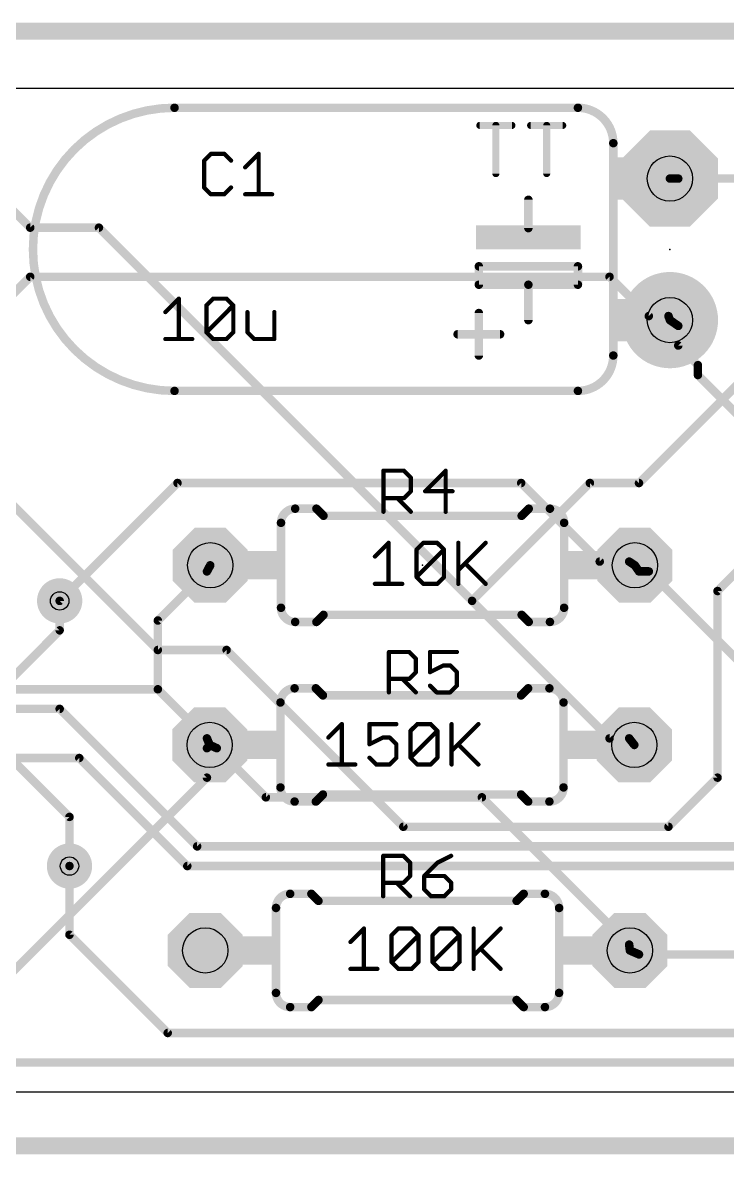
# Model space of a CAD drawing. Extents: x -2 to 96.5, y -1.1 to 19.2.
# Drawn here: x 32.81 to 45.46, y -1.12 to 19.18 of the extents above; entities that cross this region are included whole.
import ezdxf

# ---------------------------------------------------------------- set-up
doc = ezdxf.new("R2010")
doc.units = 0
for name, color, linetype in [('1', 14, 'CONTINUOUS'), ('16', 174, 'CONTINUOUS'), ('17', 94, 'CONTINUOUS'), ('18', 94, 'CONTINUOUS'), ('20', 178, 'CONTINUOUS'), ('21', 251, 'CONTINUOUS'), ('23', 178, 'CONTINUOUS'), ('25', 251, 'CONTINUOUS'), ('29', 251, 'CONTINUOUS'), ('30', 251, 'CONTINUOUS'), ('44', 251, 'CONTINUOUS'), ('51', 251, 'CONTINUOUS')]:
    doc.layers.add(name, color=color, linetype=linetype)

# ---------------------------------------------------------------- blocks, each defined once
blk = doc.blocks.new('RECT')
blk.add_solid([(-0.5, -0.5), (0.5, -0.5), (-0.5, 0.5), (0.5, 0.5)])
blk = doc.blocks.new('ROUNDP')
at = {"const_width": 0.5}
blk.add_lwpolyline([(0, -0.25, 1), (0, 0.25, 1), (0, -0.25)], format="xyb", dxfattribs=at)
blk = doc.blocks.new('OCTAGONP')
at = {"const_width": 0.5}
blk.add_lwpolyline([(-0.25, -0.1036), (-0.25, 0.1036), (-0.1036, 0.25), (0.1036, 0.25), (0.25, 0.1036), (0.25, -0.1036), (0.1036, -0.25), (-0.1036, -0.25), (-0.25, -0.1036), (-0.25, 0.1036)], dxfattribs=at)
blk = doc.blocks.new('ROUNDV')
at = {"const_width": 0.5}
blk.add_lwpolyline([(0, -0.25, 1), (0, 0.25, 1), (0, -0.25)], format="xyb", dxfattribs=at)

msp = doc.modelspace()

# ---------------------------------------------------------------- linework, layer by layer
at = {"layer": '1'}
for points, const_width in [([(-1, 19.032), (96, 19.032)], 0.3048), ([(44.5786, 16.3866), (44.429, 16.387)], 0.1524), ([(44.5786, 16.3866), (45.6358, 16.3866)], 0.1524), ([(32.9494, 14.6246), (32.2446, 13.9198)], 0.1524), ([(43.3452, 14.6246), (32.9494, 14.6246)], 0.1524), ([(44.05, 13.9198), (43.3452, 14.6246)], 0.1524), ([(44.4024, 13.9198), (44.05, 13.9198)], 0.1524), ([(44.4024, 13.9198), (44.429, 13.847)], 0.1524), ([(44.5786, 13.7436), (44.429, 13.847)], 0.1524), ([(44.5786, 13.7436), (44.5786, 13.3912)], 0.1524), ([(44.5786, 13.3912), (44.931, 13.0388)], 0.1524), ([(44.931, 13.0388), (44.931, 12.8626)], 0.1524), ([(44.931, 12.8626), (47.574, 10.2196)], 0.1524), ([(35.5924, 10.9244), (33.478, 8.81)], 0.1524), ([(41.7594, 10.9244), (35.5924, 10.9244)], 0.1524), ([(43.169, 9.5148), (41.7594, 10.9244)], 0.1524), ([(43.6976, 9.5148), (43.169, 9.5148)], 0.1524), ([(43.6976, 9.5148), (43.8, 9.448)], 0.1524), ([(35.24, 8.4576), (36.121, 9.3386)], 0.1524), ([(36.121, 9.3386), (36.18, 9.448)], 0.1524), ([(43.8738, 9.3386), (43.8, 9.448)], 0.1524), ([(44.05, 9.3386), (43.8738, 9.3386)], 0.1524), ([(51.4504, 1.9382), (44.05, 9.3386)], 0.1524), ([(35.24, 7.2242), (35.24, 8.4576)], 0.1524), ([(35.24, 7.2242), (31.1874, 7.2242)], 0.1524), ([(36.121, 6.3432), (35.24, 7.2242)], 0.1524), ([(36.121, 6.3432), (36.17, 6.225)], 0.1524), ([(36.121, 6.167), (36.17, 6.225)], 0.1524), ([(36.2972, 6.167), (36.17, 6.225)], 0.1524), ([(36.121, 6.167), (36.121, 5.6384)], 0.1524), ([(36.2972, 6.167), (37.1782, 5.286)], 0.1524), ([(33.6542, 4.9336), (32.597, 5.9908)], 0.1524), ([(36.121, 5.6384), (32.4208, 1.9382)], 0.1524), ([(37.1782, 5.286), (41.0546, 5.286)], 0.1524), ([(41.0546, 5.286), (43.6976, 2.643)], 0.1524), ([(33.6542, 4.0526), (33.6542, 4.9336)], 0.1524), ([(43.6976, 2.643), (43.71, 2.538)], 0.1524), ([(43.8738, 2.4668), (43.71, 2.538)], 0.1524), ([(48.1026, 2.4668), (43.8738, 2.4668)], 0.1524), ([(96, -0.968), (-1, -0.968)], 0.3048)]:
    msp.add_lwpolyline(points, dxfattribs=dict(at, const_width=const_width))
at = {"layer": '1', "const_width": 0.0762}
for points in [[(44.4291, 16.4251, 1), (44.4289, 16.3489)], [(44.5786, 16.4247, 1), (44.5786, 16.3485)], [(44.5785, 16.3485, 1), (44.5787, 16.4247)], [(32.9494, 14.6627, 1), (32.9494, 14.5865)], [(32.9763, 14.5977, 1), (32.9225, 14.6515)], [(43.3721, 14.6515, 1), (43.3183, 14.5977)], [(43.3452, 14.5865, 1), (43.3452, 14.6627)], [(44.05, 13.9579, 1), (44.05, 13.8817)], [(44.0231, 13.8929, 1), (44.0769, 13.9467)], [(44.4382, 13.9329, 1), (44.3666, 13.9067)], [(44.4507, 13.8783, 1), (44.4073, 13.8157)], [(44.3932, 13.8339, 1), (44.4648, 13.8601)], [(44.4024, 13.8817, 1), (44.4024, 13.9579)], [(44.6167, 13.7436, 1), (44.5405, 13.7436)], [(44.5569, 13.7123, 1), (44.6003, 13.7749)], [(44.5405, 13.3912, 1), (44.6167, 13.3912)], [(44.6055, 13.4181, 1), (44.5517, 13.3643)], [(44.9691, 13.0388, 1), (44.8929, 13.0388)], [(44.9041, 13.0119, 1), (44.9579, 13.0657)], [(44.8929, 12.8626, 1), (44.9691, 12.8626)], [(44.9579, 12.8895, 1), (44.9041, 12.8357)], [(35.5924, 10.9625, 1), (35.5924, 10.8863)], [(35.6193, 10.8975, 1), (35.5655, 10.9513)], [(41.7863, 10.9513, 1), (41.7325, 10.8975)], [(41.7594, 10.8863, 1), (41.7594, 10.9625)], [(43.169, 9.5529, 1), (43.169, 9.4767)], [(43.1421, 9.4879, 1), (43.1959, 9.5417)], [(43.7184, 9.5467, 1), (43.6768, 9.4829)], [(43.6976, 9.4767, 1), (43.6976, 9.5529)], [(36.0875, 9.3567, 1), (36.1545, 9.3205)], [(36.1479, 9.3117, 1), (36.0941, 9.3655)], [(36.2135, 9.4299, 1), (36.1465, 9.4661)], [(43.8316, 9.4693, 1), (43.7684, 9.4267)], [(43.7792, 9.4161, 1), (43.8208, 9.4799)], [(43.8738, 9.3767, 1), (43.8738, 9.3005)], [(43.8422, 9.3173, 1), (43.9054, 9.3599)], [(44.0769, 9.3655, 1), (44.0231, 9.3117)], [(44.05, 9.3005, 1), (44.05, 9.3767)], [(33.4511, 8.8369, 1), (33.5049, 8.7831)], [(35.2781, 8.4576, 1), (35.2019, 8.4576)], [(35.2131, 8.4845, 1), (35.2669, 8.4307)], [(35.2019, 7.2242, 1), (35.2781, 7.2242)], [(35.2669, 7.2511, 1), (35.2131, 7.1973)], [(35.24, 7.1861, 1), (35.24, 7.2623)], [(36.1562, 6.3578, 1), (36.0858, 6.3286)], [(36.0941, 6.3163, 1), (36.1479, 6.3701)], [(36.1858, 6.2597, 1), (36.1542, 6.1903)], [(36.1991, 6.2004, 1), (36.1409, 6.2496)], [(36.1591, 6.167, 1), (36.0829, 6.167)], [(36.0919, 6.1916, 1), (36.1501, 6.1424)], [(36.1348, 6.2104, 1), (36.2052, 6.2396)], [(36.3241, 6.1939, 1), (36.2703, 6.1401)], [(36.2814, 6.1323, 1), (36.313, 6.2017)], [(36.1479, 5.6115, 1), (36.0941, 5.6653)], [(36.0829, 5.6384, 1), (36.1591, 5.6384)], [(37.1782, 5.3241, 1), (37.1782, 5.2479)], [(37.1513, 5.2591, 1), (37.2051, 5.3129)], [(41.0815, 5.3129, 1), (41.0277, 5.2591)], [(41.0546, 5.2479, 1), (41.0546, 5.3241)], [(33.6923, 4.9336, 1), (33.6161, 4.9336)], [(33.6273, 4.9067, 1), (33.6811, 4.9605)], [(33.6161, 4.0526, 1), (33.6923, 4.0526)], [(43.7354, 2.6475, 1), (43.6598, 2.6385)], [(43.6707, 2.6161, 1), (43.7245, 2.6699)], [(43.7252, 2.5729, 1), (43.6948, 2.5031)], [(43.6722, 2.5335, 1), (43.7478, 2.5425)], [(43.8738, 2.5049, 1), (43.8738, 2.4287)], [(43.8586, 2.4319, 1), (43.889, 2.5017)]]:
    msp.add_lwpolyline(points, format="xyb", dxfattribs=at)
at = {"layer": '16'}
for points, const_width in [([(-1, 19.032), (96, 19.032)], 0.3048), ([(32.2446, 16.2104), (32.9494, 15.5056)], 0.1524), ([(32.9494, 15.5056), (34.1828, 15.5056)], 0.1524), ([(34.1828, 15.5056), (40.8784, 8.81)], 0.1524), ([(43.8738, 10.9244), (45.9882, 13.0388)], 0.1524), ([(31.8922, 11.2768), (35.24, 7.929)], 0.1524), ([(45.2834, 8.9862), (47.574, 11.2768)], 0.1524), ([(40.8784, 8.81), (42.9928, 10.9244)], 0.1524), ([(42.9928, 10.9244), (43.8738, 10.9244)], 0.1524), ([(45.2834, 5.6384), (45.2834, 8.9862)], 0.1524), ([(33.478, 8.81), (33.478, 8.2814)], 0.1524), ([(40.8784, 8.81), (43.3452, 6.3432)], 0.1524), ([(33.478, 8.2814), (32.4208, 7.2242)], 0.1524), ([(35.24, 7.929), (36.4734, 7.929)], 0.1524), ([(36.4734, 7.929), (39.645, 4.7574)], 0.1524), ([(33.478, 6.8718), (9.8672, 6.8718)], 0.1524), ([(35.9448, 4.405), (33.478, 6.8718)], 0.1524), ([(43.3452, 6.3432), (43.6976, 6.3432)], 0.1524), ([(43.6976, 6.3432), (43.79, 6.225)], 0.1524), ([(33.8304, 5.9908), (31.1874, 5.9908)], 0.1524), ([(35.7686, 4.0526), (33.8304, 5.9908)], 0.1524), ([(44.4024, 4.7574), (45.2834, 5.6384)], 0.1524), ([(39.645, 4.7574), (44.4024, 4.7574)], 0.1524), ([(48.455, 4.405), (35.9448, 4.405)], 0.1524), ([(33.6542, 2.8192), (33.6542, 4.0526)], 0.1524), ([(48.6312, 4.0526), (35.7686, 4.0526)], 0.1524), ([(35.4162, 1.0572), (33.6542, 2.8192)], 0.1524), ([(46.1644, 1.0572), (35.4162, 1.0572)], 0.1524), ([(46.1644, 0.5286), (22.7298, 0.5286)], 0.1524), ([(96, -0.968), (-1, -0.968)], 0.3048)]:
    msp.add_lwpolyline(points, dxfattribs=dict(at, const_width=const_width))
at = {"layer": '16', "const_width": 0.0762}
for points in [[(32.9494, 15.5437, 1), (32.9494, 15.4675)], [(32.9225, 15.4787, 1), (32.9763, 15.5325)], [(34.2097, 15.5325, 1), (34.1559, 15.4787)], [(34.1828, 15.4675, 1), (34.1828, 15.5437)], [(42.9928, 10.9625, 1), (42.9928, 10.8863)], [(43.0197, 10.8975, 1), (42.9659, 10.9513)], [(43.8469, 10.9513, 1), (43.9007, 10.8975)], [(43.8738, 10.8863, 1), (43.8738, 10.9625)], [(45.3215, 8.9862, 1), (45.2453, 8.9862)], [(45.2565, 9.0131, 1), (45.3103, 8.9593)], [(33.5161, 8.81, 1), (33.4399, 8.81)], [(40.9053, 8.8369, 1), (40.8515, 8.7831)], [(40.8515, 8.8369, 1), (40.9053, 8.7831)], [(40.8515, 8.7831, 1), (40.9053, 8.8369)], [(33.5049, 8.2545, 1), (33.4511, 8.3083)], [(33.4399, 8.2814, 1), (33.5161, 8.2814)], [(35.24, 7.9671, 1), (35.24, 7.8909)], [(35.2131, 7.9021, 1), (35.2669, 7.9559)], [(36.5003, 7.9559, 1), (36.4465, 7.9021)], [(36.4734, 7.8909, 1), (36.4734, 7.9671)], [(33.5049, 6.8987, 1), (33.4511, 6.8449)], [(33.478, 6.8337, 1), (33.478, 6.9099)], [(43.3452, 6.3813, 1), (43.3452, 6.3051)], [(43.3183, 6.3163, 1), (43.3721, 6.3701)], [(43.7276, 6.3667, 1), (43.6676, 6.3197)], [(43.6976, 6.3051, 1), (43.6976, 6.3813)], [(43.76, 6.2015, 1), (43.82, 6.2485)], [(33.8573, 6.0177, 1), (33.8035, 5.9639)], [(33.8304, 5.9527, 1), (33.8304, 6.0289)], [(45.3103, 5.6115, 1), (45.2565, 5.6653)], [(45.2453, 5.6384, 1), (45.3215, 5.6384)], [(39.645, 4.7955, 1), (39.645, 4.7193)], [(39.6181, 4.7305, 1), (39.6719, 4.7843)], [(44.3755, 4.7843, 1), (44.4293, 4.7305)], [(44.4024, 4.7193, 1), (44.4024, 4.7955)], [(35.9448, 4.4431, 1), (35.9448, 4.3669)], [(35.9179, 4.3781, 1), (35.9717, 4.4319)], [(33.6923, 4.0526, 1), (33.6161, 4.0526)], [(35.7686, 4.0907, 1), (35.7686, 4.0145)], [(35.7417, 4.0257, 1), (35.7955, 4.0795)], [(33.6161, 2.8192, 1), (33.6923, 2.8192)], [(33.6811, 2.8461, 1), (33.6273, 2.7923)], [(35.4162, 1.0953, 1), (35.4162, 1.0191)], [(35.3893, 1.0303, 1), (35.4431, 1.0841)]]:
    msp.add_lwpolyline(points, format="xyb", dxfattribs=at)
at = {"layer": '20'}
for p, q in [((93, 18), (2, 18)), ((2, 0), (93, 0))]:
    msp.add_line(p, q, dxfattribs=at)
at = {"layer": '21'}
for points, const_width in [([(35.539, 17.657, 1), (35.539, 12.577)], 0.1524), ([(35.539, 17.6951, 1), (35.539, 17.6189)], 0.0762), ([(35.539, 17.6189, 1), (35.539, 17.6951)], 0.0762), ([(43.413, 17.022, 0.4142), (42.778, 17.657)], 0.1524), ([(42.778, 17.6951, 1), (42.778, 17.6189)], 0.0762), ([(42.778, 17.6189, 1), (42.778, 17.6951)], 0.0762), ([(41.0172, 17.372, 1), (41.0172, 17.3085)], 0.0635), ([(41.3371, 17.3402, 1), (41.2736, 17.3402)], 0.0635), ([(41.5935, 17.3085, 1), (41.5935, 17.372)], 0.0635), ([(41.9294, 17.372, 1), (41.9294, 17.3085)], 0.0635), ([(42.2492, 17.3402, 1), (42.1857, 17.3402)], 0.0635), ([(42.5056, 17.3085, 1), (42.5056, 17.372)], 0.0635), ([(43.4511, 17.022, 1), (43.3749, 17.022)], 0.0762), ([(43.3749, 17.022, 1), (43.4511, 17.022)], 0.0762), ([(41.2736, 16.4759, 1), (41.3371, 16.4759)], 0.0635), ([(42.1857, 16.4759, 1), (42.2492, 16.4759)], 0.0635), ([(41.9271, 16.006, 1), (41.8509, 16.006)], 0.0762), ([(41.8509, 15.498, 1), (41.9271, 15.498)], 0.0762), ([(41, 14.8503, 1), (41, 14.7741)], 0.0762), ([(41.0381, 14.8122, 1), (40.9619, 14.8122)], 0.0762), ([(42.8161, 14.8122, 1), (42.7399, 14.8122)], 0.0762), ([(42.778, 14.7741, 1), (42.778, 14.8503)], 0.0762), ([(41, 14.5201, 1), (41, 14.4439)], 0.0762), ([(40.9619, 14.482, 1), (41.0381, 14.482)], 0.0762), ([(41.9271, 14.482, 1), (41.8509, 14.482)], 0.0762), ([(41.889, 14.5201, 1), (41.889, 14.4439)], 0.0762), ([(41.889, 14.4439, 1), (41.889, 14.5201)], 0.0762), ([(42.7399, 14.482, 1), (42.8161, 14.482)], 0.0762), ([(42.778, 14.4439, 1), (42.778, 14.5201)], 0.0762), ([(41.0381, 13.974, 1), (40.9619, 13.974)], 0.0762), ([(41.8509, 13.847, 1), (41.9271, 13.847)], 0.0762), ([(40.619, 13.6311, 1), (40.619, 13.5549)], 0.0762), ([(41.381, 13.5549, 1), (41.381, 13.6311)], 0.0762), ([(40.9619, 13.212, 1), (41.0381, 13.212)], 0.0762), ([(42.778, 12.577, 0.4142), (43.413, 13.212)], 0.1524), ([(43.4511, 13.212, 1), (43.3749, 13.212)], 0.0762), ([(43.3749, 13.212, 1), (43.4511, 13.212)], 0.0762), ([(35.539, 12.6151, 1), (35.539, 12.5389)], 0.0762), ([(35.539, 12.5389, 1), (35.539, 12.6151)], 0.0762), ([(42.778, 12.6151, 1), (42.778, 12.5389)], 0.0762), ([(42.778, 12.5389, 1), (42.778, 12.6151)], 0.0762), ([(37.704, 10.464, 0.4142), (37.45, 10.21)], 0.1524), ([(37.704, 10.5021, 1), (37.704, 10.4259)], 0.0762), ([(37.704, 10.4259, 1), (37.704, 10.5021)], 0.0762), ([(38.1119, 10.4909, 1), (38.0581, 10.4371)], 0.0762), ([(38.085, 10.4259, 1), (38.085, 10.5021)], 0.0762), ([(38.212, 10.3751, 1), (38.212, 10.2989)], 0.0762), ([(38.1851, 10.3101, 1), (38.2389, 10.3639)], 0.0762), ([(41.7411, 10.3639, 1), (41.7949, 10.3101)], 0.0762), ([(41.768, 10.2989, 1), (41.768, 10.3751)], 0.0762), ([(41.895, 10.5021, 1), (41.895, 10.4259)], 0.0762), ([(41.9219, 10.4371, 1), (41.8681, 10.4909)], 0.0762), ([(42.53, 10.21, 0.4142), (42.276, 10.464)], 0.1524), ([(42.276, 10.5021, 1), (42.276, 10.4259)], 0.0762), ([(42.276, 10.4259, 1), (42.276, 10.5021)], 0.0762), ([(37.4881, 10.21, 1), (37.4119, 10.21)], 0.0762), ([(37.4119, 10.21, 1), (37.4881, 10.21)], 0.0762), ([(42.5681, 10.21, 1), (42.4919, 10.21)], 0.0762), ([(42.4919, 10.21, 1), (42.5681, 10.21)], 0.0762), ([(37.45, 8.686, 0.4142), (37.704, 8.432)], 0.1524), ([(37.4881, 8.686, 1), (37.4119, 8.686)], 0.0762), ([(42.276, 8.432, 0.4142), (42.53, 8.686)], 0.1524), ([(42.5681, 8.686, 1), (42.4919, 8.686)], 0.0762), ([(37.4119, 8.686, 1), (37.4881, 8.686)], 0.0762), ([(38.212, 8.5971, 1), (38.212, 8.5209)], 0.0762), ([(38.2389, 8.5321, 1), (38.1851, 8.5859)], 0.0762), ([(41.7949, 8.5859, 1), (41.7411, 8.5321)], 0.0762), ([(41.768, 8.5209, 1), (41.768, 8.5971)], 0.0762), ([(42.4919, 8.686, 1), (42.5681, 8.686)], 0.0762), ([(37.704, 8.4701, 1), (37.704, 8.3939)], 0.0762), ([(37.704, 8.3939, 1), (37.704, 8.4701)], 0.0762), ([(38.0581, 8.4589, 1), (38.1119, 8.4051)], 0.0762), ([(38.085, 8.3939, 1), (38.085, 8.4701)], 0.0762), ([(41.895, 8.4701, 1), (41.895, 8.3939)], 0.0762), ([(41.8681, 8.4051, 1), (41.9219, 8.4589)], 0.0762), ([(42.276, 8.4701, 1), (42.276, 8.3939)], 0.0762), ([(42.276, 8.3939, 1), (42.276, 8.4701)], 0.0762), ([(37.694, 7.241, 0.4142), (37.44, 6.987)], 0.1524), ([(37.694, 7.2791, 1), (37.694, 7.2029)], 0.0762), ([(37.694, 7.2029, 1), (37.694, 7.2791)], 0.0762), ([(38.1019, 7.2679, 1), (38.0481, 7.2141)], 0.0762), ([(38.075, 7.2029, 1), (38.075, 7.2791)], 0.0762), ([(41.885, 7.2791, 1), (41.885, 7.2029)], 0.0762), ([(41.9119, 7.2141, 1), (41.8581, 7.2679)], 0.0762), ([(42.52, 6.987, 0.4142), (42.266, 7.241)], 0.1524), ([(42.266, 7.2791, 1), (42.266, 7.2029)], 0.0762), ([(42.266, 7.2029, 1), (42.266, 7.2791)], 0.0762), ([(38.202, 7.1521, 1), (38.202, 7.0759)], 0.0762), ([(38.1751, 7.0871, 1), (38.2289, 7.1409)], 0.0762), ([(41.7311, 7.1409, 1), (41.7849, 7.0871)], 0.0762), ([(41.758, 7.0759, 1), (41.758, 7.1521)], 0.0762), ([(37.4781, 6.987, 1), (37.4019, 6.987)], 0.0762), ([(37.4019, 6.987, 1), (37.4781, 6.987)], 0.0762), ([(42.5581, 6.987, 1), (42.4819, 6.987)], 0.0762), ([(42.4819, 6.987, 1), (42.5581, 6.987)], 0.0762), ([(37.44, 5.463, 0.4142), (37.694, 5.209)], 0.1524), ([(37.4781, 5.463, 1), (37.4019, 5.463)], 0.0762), ([(37.4019, 5.463, 1), (37.4781, 5.463)], 0.0762), ([(42.266, 5.209, 0.4142), (42.52, 5.463)], 0.1524), ([(42.5581, 5.463, 1), (42.4819, 5.463)], 0.0762), ([(42.4819, 5.463, 1), (42.5581, 5.463)], 0.0762), ([(37.694, 5.2471, 1), (37.694, 5.1709)], 0.0762), ([(37.694, 5.1709, 1), (37.694, 5.2471)], 0.0762), ([(38.075, 5.1709, 1), (38.075, 5.2471)], 0.0762), ([(38.202, 5.3741, 1), (38.202, 5.2979)], 0.0762), ([(38.2289, 5.3091, 1), (38.1751, 5.3629)], 0.0762), ([(41.7849, 5.3629, 1), (41.7311, 5.3091)], 0.0762), ([(41.758, 5.2979, 1), (41.758, 5.3741)], 0.0762), ([(41.885, 5.2471, 1), (41.885, 5.1709)], 0.0762), ([(42.266, 5.2471, 1), (42.266, 5.1709)], 0.0762), ([(42.266, 5.1709, 1), (42.266, 5.2471)], 0.0762), ([(38.0481, 5.2359, 1), (38.1019, 5.1821)], 0.0762), ([(41.8581, 5.1821, 1), (41.9119, 5.2359)], 0.0762), ([(37.614, 3.554, 0.4142), (37.36, 3.3)], 0.1524), ([(37.614, 3.5921, 1), (37.614, 3.5159)], 0.0762), ([(37.614, 3.5159, 1), (37.614, 3.5921)], 0.0762), ([(38.0219, 3.5809, 1), (37.9681, 3.5271)], 0.0762), ([(37.995, 3.5159, 1), (37.995, 3.5921)], 0.0762), ([(38.122, 3.4651, 1), (38.122, 3.3889)], 0.0762), ([(38.0951, 3.4001, 1), (38.1489, 3.4539)], 0.0762), ([(41.6511, 3.4539, 1), (41.7049, 3.4001)], 0.0762), ([(41.678, 3.3889, 1), (41.678, 3.4651)], 0.0762), ([(41.805, 3.5921, 1), (41.805, 3.5159)], 0.0762), ([(41.8319, 3.5271, 1), (41.7781, 3.5809)], 0.0762), ([(42.44, 3.3, 0.4142), (42.186, 3.554)], 0.1524), ([(42.186, 3.5921, 1), (42.186, 3.5159)], 0.0762), ([(42.186, 3.5159, 1), (42.186, 3.5921)], 0.0762), ([(37.3981, 3.3, 1), (37.3219, 3.3)], 0.0762), ([(37.3219, 3.3, 1), (37.3981, 3.3)], 0.0762), ([(42.4781, 3.3, 1), (42.4019, 3.3)], 0.0762), ([(42.4019, 3.3, 1), (42.4781, 3.3)], 0.0762), ([(37.36, 1.776, 0.4142), (37.614, 1.522)], 0.1524), ([(37.3981, 1.776, 1), (37.3219, 1.776)], 0.0762), ([(42.186, 1.522, 0.4142), (42.44, 1.776)], 0.1524), ([(42.4781, 1.776, 1), (42.4019, 1.776)], 0.0762), ([(37.3219, 1.776, 1), (37.3981, 1.776)], 0.0762), ([(38.122, 1.6871, 1), (38.122, 1.6109)], 0.0762), ([(38.1489, 1.6221, 1), (38.0951, 1.6759)], 0.0762), ([(41.7049, 1.6759, 1), (41.6511, 1.6221)], 0.0762), ([(41.678, 1.6109, 1), (41.678, 1.6871)], 0.0762), ([(42.4019, 1.776, 1), (42.4781, 1.776)], 0.0762), ([(37.614, 1.5601, 1), (37.614, 1.4839)], 0.0762), ([(37.614, 1.4839, 1), (37.614, 1.5601)], 0.0762), ([(37.9681, 1.5489, 1), (38.0219, 1.4951)], 0.0762), ([(37.995, 1.4839, 1), (37.995, 1.5601)], 0.0762), ([(41.805, 1.5601, 1), (41.805, 1.4839)], 0.0762), ([(41.7781, 1.4951, 1), (41.8319, 1.5489)], 0.0762), ([(42.186, 1.5601, 1), (42.186, 1.4839)], 0.0762), ([(42.186, 1.4839, 1), (42.186, 1.5601)], 0.0762)]:
    msp.add_lwpolyline(points, format="xyb", dxfattribs=dict(at, const_width=const_width))
for points, const_width in [([(35.539, 17.657), (42.778, 17.657)], 0.1524), ([(41.0172, 17.3402), (41.5935, 17.3402)], 0.127), ([(41.3054, 16.4759), (41.3054, 17.3402)], 0.127), ([(41.9294, 17.3402), (42.5056, 17.3402)], 0.127), ([(42.2175, 16.4759), (42.2175, 17.3402)], 0.127), ([(43.413, 13.212), (43.413, 17.022)], 0.1524), ([(41.889, 15.498), (41.889, 16.006)], 0.1524), ([(42.778, 14.8122), (41, 14.8122)], 0.1524), ([(41, 14.8122), (41, 14.482)], 0.1524), ([(42.778, 14.482), (42.778, 14.8122)], 0.1524), ([(41, 14.482), (41.889, 14.482)], 0.1524), ([(41.889, 13.847), (41.889, 14.482)], 0.1524), ([(41.889, 14.482), (42.778, 14.482)], 0.1524), ([(41, 13.212), (41, 13.974)], 0.1524), ([(40.619, 13.593), (41.381, 13.593)], 0.1524), ([(35.539, 12.577), (42.778, 12.577)], 0.1524), ([(37.704, 10.464), (38.085, 10.464)], 0.1524), ([(38.212, 10.337), (38.085, 10.464)], 0.1524), ([(38.212, 10.337), (41.768, 10.337)], 0.1524), ([(41.768, 10.337), (41.895, 10.464)], 0.1524), ([(42.276, 10.464), (41.895, 10.464)], 0.1524), ([(37.45, 10.21), (37.45, 8.686)], 0.1524), ([(42.53, 10.21), (42.53, 8.686)], 0.1524), ([(38.212, 8.559), (38.085, 8.432)], 0.1524), ([(38.212, 8.559), (41.768, 8.559)], 0.1524), ([(41.768, 8.559), (41.895, 8.432)], 0.1524), ([(37.704, 8.432), (38.085, 8.432)], 0.1524), ([(42.276, 8.432), (41.895, 8.432)], 0.1524), ([(37.694, 7.241), (38.075, 7.241)], 0.1524), ([(38.202, 7.114), (38.075, 7.241)], 0.1524), ([(41.758, 7.114), (41.885, 7.241)], 0.1524), ([(42.266, 7.241), (41.885, 7.241)], 0.1524), ([(41.758, 7.114), (38.202, 7.114)], 0.1524), ([(37.44, 5.463), (37.44, 6.987)], 0.1524), ([(42.52, 5.463), (42.52, 6.987)], 0.1524), ([(37.694, 5.209), (38.075, 5.209)], 0.1524), ([(38.202, 5.336), (38.075, 5.209)], 0.1524), ([(41.758, 5.336), (38.202, 5.336)], 0.1524), ([(41.758, 5.336), (41.885, 5.209)], 0.1524), ([(42.266, 5.209), (41.885, 5.209)], 0.1524), ([(37.614, 3.554), (37.995, 3.554)], 0.1524), ([(38.122, 3.427), (37.995, 3.554)], 0.1524), ([(41.678, 3.427), (38.122, 3.427)], 0.1524), ([(41.678, 3.427), (41.805, 3.554)], 0.1524), ([(42.186, 3.554), (41.805, 3.554)], 0.1524), ([(37.36, 1.776), (37.36, 3.3)], 0.1524), ([(42.44, 1.776), (42.44, 3.3)], 0.1524), ([(38.122, 1.649), (37.995, 1.522)], 0.1524), ([(41.678, 1.649), (38.122, 1.649)], 0.1524), ([(41.678, 1.649), (41.805, 1.522)], 0.1524), ([(37.614, 1.522), (37.995, 1.522)], 0.1524), ([(42.186, 1.522), (41.805, 1.522)], 0.1524)]:
    msp.add_lwpolyline(points, dxfattribs=dict(at, const_width=const_width))
at = {"layer": '23'}
for p in [(44.429, 15.117), (39.99, 9.448), (39.98, 6.225), (39.9, 2.538)]:
    msp.add_point(p, dxfattribs=at)
at = {"layer": '25', "const_width": 0.0762}
for points in [[(36.1916, 16.8295), (36.0708, 16.7088)], [(36.4331, 16.8295), (36.1916, 16.8295)], [(36.5538, 16.7088), (36.4331, 16.8295)], [(36.8075, 16.588), (37.0489, 16.8295)], [(37.0489, 16.8295), (37.0489, 16.1051)], [(36.0708, 16.7088), (36.0708, 16.2258)], [(36.0708, 16.2258), (36.1916, 16.1051)], [(36.4331, 16.1051), (36.5538, 16.2258)], [(36.1916, 16.1051), (36.4331, 16.1051)], [(36.8075, 16.1051), (37.2904, 16.1051)], [(35.3742, 13.991), (35.6157, 14.2325)], [(35.6157, 14.2325), (35.6157, 13.5081)], [(36.1108, 14.1118), (36.2316, 14.2325)], [(36.2316, 14.2325), (36.4731, 14.2325)], [(36.4731, 14.2325), (36.5938, 14.1118)], [(36.1108, 13.6288), (36.1108, 14.1118)], [(36.1108, 13.6288), (36.5938, 14.1118)], [(36.5938, 14.1118), (36.5938, 13.6288)], [(36.8475, 13.991), (36.8475, 13.6288)], [(37.3304, 13.5081), (37.3304, 13.991)], [(36.2316, 13.5081), (36.1108, 13.6288)], [(36.5938, 13.6288), (36.4731, 13.5081)], [(36.8475, 13.6288), (36.9682, 13.5081)], [(35.3742, 13.5081), (35.8572, 13.5081)], [(36.4731, 13.5081), (36.2316, 13.5081)], [(36.9682, 13.5081), (37.3304, 13.5081)], [(39.2877, 10.4083), (39.2877, 11.1455)], [(39.2877, 11.1455), (39.6563, 11.1455)], [(39.6563, 11.1455), (39.7792, 11.0227)], [(40.4047, 11.1455), (40.0361, 10.7769)], [(40.4047, 10.4083), (40.4047, 11.1455)], [(39.7792, 11.0227), (39.7792, 10.7769)], [(39.7792, 10.7769), (39.6563, 10.654)], [(40.0361, 10.7769), (40.5276, 10.7769)], [(39.6563, 10.654), (39.2877, 10.654)], [(39.5334, 10.654), (39.7792, 10.4083)], [(39.1345, 9.6062), (39.3802, 9.8519)], [(39.3802, 9.8519), (39.3802, 9.1147)], [(39.8829, 9.7291), (40.0058, 9.8519)], [(39.8829, 9.2376), (39.8829, 9.7291)], [(39.8829, 9.2376), (40.3744, 9.7291)], [(40.0058, 9.8519), (40.2515, 9.8519)], [(40.2515, 9.8519), (40.3744, 9.7291)], [(40.3744, 9.7291), (40.3744, 9.2376)], [(40.6313, 9.8519), (40.6313, 9.1147)], [(40.6313, 9.3604), (41.1228, 9.8519)], [(40.7542, 9.4833), (41.1228, 9.1147)], [(39.1345, 9.1147), (39.626, 9.1147)], [(40.0058, 9.1147), (39.8829, 9.2376)], [(40.2515, 9.1147), (40.0058, 9.1147)], [(40.3744, 9.2376), (40.2515, 9.1147)], [(39.3867, 7.1681), (39.3867, 7.8925)], [(39.3867, 7.8925), (39.7489, 7.8925)], [(39.7489, 7.8925), (39.8696, 7.7718)], [(40.6063, 7.8925), (40.1233, 7.8925)], [(40.1233, 7.8925), (40.1233, 7.5303)], [(39.8696, 7.7718), (39.8696, 7.5303)], [(39.8696, 7.5303), (39.7489, 7.4096)], [(40.1233, 7.5303), (40.3648, 7.651)], [(40.3648, 7.651), (40.4855, 7.651)], [(40.4855, 7.651), (40.6063, 7.5303)], [(40.6063, 7.5303), (40.6063, 7.2888)], [(39.7489, 7.4096), (39.3867, 7.4096)], [(39.6282, 7.4096), (39.8696, 7.1681)], [(40.2441, 7.1681), (40.1233, 7.2888)], [(40.6063, 7.2888), (40.4855, 7.1681)], [(40.4855, 7.1681), (40.2441, 7.1681)], [(38.3002, 6.3574), (38.5417, 6.5989)], [(38.5417, 6.5989), (38.5417, 5.8745)], [(39.5198, 6.5989), (39.0368, 6.5989)], [(39.0368, 6.5989), (39.0368, 6.2367)], [(39.7734, 6.4782), (39.8942, 6.5989)], [(39.7734, 5.9952), (39.7734, 6.4782)], [(39.7734, 5.9952), (40.2564, 6.4782)], [(39.8942, 6.5989), (40.1357, 6.5989)], [(40.1357, 6.5989), (40.2564, 6.4782)], [(40.2564, 6.4782), (40.2564, 5.9952)], [(40.5101, 6.5989), (40.5101, 5.8745)], [(40.5101, 6.116), (40.993, 6.5989)], [(39.0368, 6.2367), (39.2783, 6.3574)], [(39.2783, 6.3574), (39.399, 6.3574)], [(39.399, 6.3574), (39.5198, 6.2367)], [(39.5198, 6.2367), (39.5198, 5.9952)], [(40.6308, 6.2367), (40.993, 5.8745)], [(38.3002, 5.8745), (38.7831, 5.8745)], [(39.1575, 5.8745), (39.0368, 5.9952)], [(39.399, 5.8745), (39.1575, 5.8745)], [(39.5198, 5.9952), (39.399, 5.8745)], [(39.8942, 5.8745), (39.7734, 5.9952)], [(40.1357, 5.8745), (39.8942, 5.8745)], [(40.2564, 5.9952), (40.1357, 5.8745)], [(39.2834, 3.5111), (39.2834, 4.2355)], [(39.2834, 4.2355), (39.6457, 4.2355)], [(39.6457, 4.2355), (39.7664, 4.1148)], [(40.503, 4.2355), (40.2615, 4.1148)], [(39.7664, 4.1148), (39.7664, 3.8733)], [(40.2615, 4.1148), (40.0201, 3.8733)], [(39.7664, 3.8733), (39.6457, 3.7526)], [(40.0201, 3.8733), (40.0201, 3.6318)], [(40.3823, 3.8733), (40.0201, 3.8733)], [(40.503, 3.7526), (40.3823, 3.8733)], [(39.6457, 3.7526), (39.2834, 3.7526)], [(39.5249, 3.7526), (39.7664, 3.5111)], [(40.0201, 3.6318), (40.1408, 3.5111)], [(40.3823, 3.5111), (40.503, 3.6318)], [(40.503, 3.6318), (40.503, 3.7526)], [(40.1408, 3.5111), (40.3823, 3.5111)], [(38.6967, 2.6904), (38.9382, 2.9319)], [(38.9382, 2.9319), (38.9382, 2.2075)], [(39.4333, 2.8112), (39.5541, 2.9319)], [(39.4333, 2.3282), (39.4333, 2.8112)], [(39.4333, 2.3282), (39.9163, 2.8112)], [(39.5541, 2.9319), (39.7955, 2.9319)], [(39.7955, 2.9319), (39.9163, 2.8112)], [(39.9163, 2.8112), (39.9163, 2.3282)], [(40.17, 2.8112), (40.2907, 2.9319)], [(40.17, 2.3282), (40.17, 2.8112)], [(40.17, 2.3282), (40.6529, 2.8112)], [(40.2907, 2.9319), (40.5322, 2.9319)], [(40.5322, 2.9319), (40.6529, 2.8112)], [(40.6529, 2.8112), (40.6529, 2.3282)], [(40.9066, 2.9319), (40.9066, 2.2075)], [(40.9066, 2.449), (41.3895, 2.9319)], [(41.0273, 2.5697), (41.3895, 2.2075)], [(38.6967, 2.2075), (39.1796, 2.2075)], [(39.5541, 2.2075), (39.4333, 2.3282)], [(39.7955, 2.2075), (39.5541, 2.2075)], [(39.9163, 2.3282), (39.7955, 2.2075)], [(40.2907, 2.2075), (40.17, 2.3282)], [(40.5322, 2.2075), (40.2907, 2.2075)], [(40.6529, 2.3282), (40.5322, 2.2075)]]:
    msp.add_lwpolyline(points, dxfattribs=at)
at = {"layer": '25', "const_width": 0.0381}
for points in [[(36.1916, 16.8486, 1), (36.1916, 16.8105)], [(36.205, 16.816, 1), (36.1781, 16.843)], [(36.4465, 16.843, 1), (36.4196, 16.816)], [(36.4331, 16.8105, 1), (36.4331, 16.8486)], [(37.068, 16.8295, 1), (37.0299, 16.8295)], [(37.0624, 16.816, 1), (37.0355, 16.843)], [(36.0574, 16.7223, 1), (36.0843, 16.6953)], [(36.0899, 16.7088, 1), (36.0518, 16.7088)], [(36.5403, 16.6953, 1), (36.5673, 16.7223)], [(36.794, 16.6015, 1), (36.8209, 16.5746)], [(36.0843, 16.2393, 1), (36.0574, 16.2124)], [(36.0518, 16.2258, 1), (36.0899, 16.2258)], [(36.5673, 16.2124, 1), (36.5403, 16.2393)], [(36.1916, 16.1242, 1), (36.1916, 16.0861)], [(36.1781, 16.0916, 1), (36.205, 16.1186)], [(36.4196, 16.1186, 1), (36.4465, 16.0916)], [(36.4331, 16.0861, 1), (36.4331, 16.1242)], [(36.8075, 16.1242, 1), (36.8075, 16.0861)], [(37.0299, 16.1051, 1), (37.068, 16.1051)], [(37.2904, 16.0861, 1), (37.2904, 16.1242)], [(35.6347, 14.2325, 1), (35.5966, 14.2325)], [(35.6292, 14.219, 1), (35.6022, 14.246)], [(36.2316, 14.2516, 1), (36.2316, 14.2135)], [(36.245, 14.219, 1), (36.2181, 14.246)], [(36.4865, 14.246, 1), (36.4596, 14.219)], [(36.4731, 14.2135, 1), (36.4731, 14.2516)], [(35.3607, 14.0045, 1), (35.3877, 13.9776)], [(36.1299, 14.1118, 1), (36.0918, 14.1118)], [(36.0974, 14.1253, 1), (36.1243, 14.0983)], [(36.6128, 14.1118, 1), (36.5747, 14.1118)], [(36.6073, 14.0983, 1), (36.5803, 14.1253)], [(36.5803, 14.0983, 1), (36.6073, 14.1253)], [(36.8665, 13.991, 1), (36.8284, 13.991)], [(37.3495, 13.991, 1), (37.3114, 13.991)], [(36.0918, 13.6288, 1), (36.1299, 13.6288)], [(36.1243, 13.6423, 1), (36.0974, 13.6154)], [(36.0974, 13.6423, 1), (36.1243, 13.6154)], [(36.5747, 13.6288, 1), (36.6128, 13.6288)], [(36.6073, 13.6154, 1), (36.5803, 13.6423)], [(36.8609, 13.6423, 1), (36.834, 13.6154)], [(36.8284, 13.6288, 1), (36.8665, 13.6288)], [(35.3742, 13.5272, 1), (35.3742, 13.4891)], [(35.5966, 13.5081, 1), (35.6347, 13.5081)], [(35.8572, 13.4891, 1), (35.8572, 13.5272)], [(36.2316, 13.5272, 1), (36.2316, 13.4891)], [(36.2181, 13.4946, 1), (36.245, 13.5216)], [(36.4596, 13.5216, 1), (36.4865, 13.4946)], [(36.4731, 13.4891, 1), (36.4731, 13.5272)], [(36.9682, 13.5272, 1), (36.9682, 13.4891)], [(36.9547, 13.4946, 1), (36.9817, 13.5216)], [(37.3114, 13.5081, 1), (37.3495, 13.5081)], [(37.3304, 13.4891, 1), (37.3304, 13.5272)], [(39.3067, 11.1455, 1), (39.2686, 11.1455)], [(39.2877, 11.1646, 1), (39.2877, 11.1265)], [(39.6698, 11.159, 1), (39.6428, 11.1321)], [(39.6563, 11.1265, 1), (39.6563, 11.1646)], [(40.4237, 11.1455, 1), (40.3856, 11.1455)], [(40.4182, 11.1321, 1), (40.3912, 11.159)], [(39.7982, 11.0227, 1), (39.7601, 11.0227)], [(39.7657, 11.0092, 1), (39.7926, 11.0361)], [(39.7601, 10.7769, 1), (39.7982, 10.7769)], [(39.7926, 10.7634, 1), (39.7657, 10.7904)], [(40.0361, 10.796, 1), (40.0361, 10.7579)], [(40.0226, 10.7904, 1), (40.0496, 10.7634)], [(40.5276, 10.7579, 1), (40.5276, 10.796)], [(39.2877, 10.6731, 1), (39.2877, 10.635)], [(39.5469, 10.6675, 1), (39.5199, 10.6406)], [(39.6428, 10.6675, 1), (39.6698, 10.6406)], [(39.6563, 10.635, 1), (39.6563, 10.6731)], [(39.2686, 10.4083, 1), (39.3067, 10.4083)], [(39.7657, 10.3948, 1), (39.7926, 10.4218)], [(40.3856, 10.4083, 1), (40.4237, 10.4083)], [(39.3993, 9.8519, 1), (39.3612, 9.8519)], [(39.3937, 9.8385, 1), (39.3668, 9.8654)], [(39.8694, 9.7425, 1), (39.8964, 9.7156)], [(39.902, 9.7291, 1), (39.8639, 9.7291)], [(40.0058, 9.871, 1), (40.0058, 9.8329)], [(40.0193, 9.8385, 1), (39.9923, 9.8654)], [(40.265, 9.8654, 1), (40.2381, 9.8385)], [(40.2515, 9.8329, 1), (40.2515, 9.871)], [(40.3935, 9.7291, 1), (40.3554, 9.7291)], [(40.3879, 9.7156, 1), (40.3609, 9.7425)], [(40.3609, 9.7156, 1), (40.3879, 9.7425)], [(40.6504, 9.8519, 1), (40.6123, 9.8519)], [(41.1363, 9.8385, 1), (41.1093, 9.8654)], [(39.121, 9.6197, 1), (39.148, 9.5927)], [(40.6179, 9.3739, 1), (40.6448, 9.347)], [(40.7677, 9.4968, 1), (40.7407, 9.4698)], [(39.1345, 9.1338, 1), (39.1345, 9.0957)], [(39.626, 9.0957, 1), (39.626, 9.1338)], [(39.8964, 9.251, 1), (39.8694, 9.2241)], [(39.8694, 9.251, 1), (39.8964, 9.2241)], [(39.8639, 9.2376, 1), (39.902, 9.2376)], [(40.0058, 9.1338, 1), (40.0058, 9.0957)], [(39.9923, 9.1012, 1), (40.0193, 9.1282)], [(40.2381, 9.1282, 1), (40.265, 9.1012)], [(40.2515, 9.0957, 1), (40.2515, 9.1338)], [(40.3554, 9.2376, 1), (40.3935, 9.2376)], [(40.3879, 9.2241, 1), (40.3609, 9.251)], [(41.1093, 9.1012, 1), (41.1363, 9.1282)], [(39.3612, 9.1147, 1), (39.3993, 9.1147)], [(40.6123, 9.1147, 1), (40.6504, 9.1147)], [(39.4058, 7.8925, 1), (39.3677, 7.8925)], [(39.3867, 7.9116, 1), (39.3867, 7.8735)], [(39.7624, 7.906, 1), (39.7354, 7.879)], [(39.7489, 7.8735, 1), (39.7489, 7.9116)], [(40.1233, 7.9116, 1), (40.1233, 7.8735)], [(40.1424, 7.8925, 1), (40.1043, 7.8925)], [(40.6063, 7.8735, 1), (40.6063, 7.9116)], [(39.8887, 7.7718, 1), (39.8506, 7.7718)], [(39.8562, 7.7583, 1), (39.8831, 7.7853)], [(39.8506, 7.5303, 1), (39.8887, 7.5303)], [(39.8831, 7.5168, 1), (39.8562, 7.5438)], [(40.1148, 7.5473, 1), (40.1318, 7.5133)], [(40.1043, 7.5303, 1), (40.1424, 7.5303)], [(40.3648, 7.6701, 1), (40.3648, 7.632)], [(40.3733, 7.634, 1), (40.3563, 7.6681)], [(40.499, 7.6645, 1), (40.4721, 7.6376)], [(40.4855, 7.632, 1), (40.4855, 7.6701)], [(40.6253, 7.5303, 1), (40.5872, 7.5303)], [(40.5928, 7.5168, 1), (40.6197, 7.5438)], [(39.3867, 7.4286, 1), (39.3867, 7.3905)], [(39.6416, 7.423, 1), (39.6147, 7.3961)], [(39.7354, 7.423, 1), (39.7624, 7.3961)], [(39.7489, 7.3905, 1), (39.7489, 7.4286)], [(40.1368, 7.3023, 1), (40.1099, 7.2754)], [(40.6197, 7.2754, 1), (40.5928, 7.3023)], [(39.3677, 7.1681, 1), (39.4058, 7.1681)], [(39.8562, 7.1546, 1), (39.8831, 7.1816)], [(40.2441, 7.1871, 1), (40.2441, 7.149)], [(40.2306, 7.1546, 1), (40.2575, 7.1816)], [(40.4721, 7.1816, 1), (40.499, 7.1546)], [(40.4855, 7.149, 1), (40.4855, 7.1871)], [(40.5872, 7.2888, 1), (40.6253, 7.2888)], [(38.5607, 6.5989, 1), (38.5226, 6.5989)], [(38.5551, 6.5854, 1), (38.5282, 6.6124)], [(39.0368, 6.618, 1), (39.0368, 6.5799)], [(39.0559, 6.5989, 1), (39.0178, 6.5989)], [(39.5198, 6.5799, 1), (39.5198, 6.618)], [(39.7925, 6.4782, 1), (39.7544, 6.4782)], [(39.76, 6.4917, 1), (39.7869, 6.4647)], [(39.8942, 6.618, 1), (39.8942, 6.5799)], [(39.9076, 6.5854, 1), (39.8807, 6.6124)], [(40.1491, 6.6124, 1), (40.1222, 6.5854)], [(40.1357, 6.5799, 1), (40.1357, 6.618)], [(40.2754, 6.4782, 1), (40.2373, 6.4782)], [(40.2699, 6.4647, 1), (40.2429, 6.4917)], [(40.2429, 6.4647, 1), (40.2699, 6.4917)], [(40.5291, 6.5989, 1), (40.491, 6.5989)], [(41.0065, 6.5854, 1), (40.9795, 6.6124)], [(38.2867, 6.3709, 1), (38.3137, 6.344)], [(39.2783, 6.3765, 1), (39.2783, 6.3384)], [(39.2868, 6.3404, 1), (39.2698, 6.3745)], [(39.4125, 6.3709, 1), (39.3856, 6.344)], [(39.399, 6.3384, 1), (39.399, 6.3765)], [(39.0283, 6.2537, 1), (39.0453, 6.2197)], [(39.0178, 6.2367, 1), (39.0559, 6.2367)], [(39.5388, 6.2367, 1), (39.5007, 6.2367)], [(39.5063, 6.2232, 1), (39.5332, 6.2502)], [(40.4966, 6.1294, 1), (40.5235, 6.1025)], [(40.6443, 6.2502, 1), (40.6173, 6.2232)], [(38.3002, 5.8936, 1), (38.3002, 5.8555)], [(38.5226, 5.8745, 1), (38.5607, 5.8745)], [(38.7831, 5.8555, 1), (38.7831, 5.8936)], [(39.0503, 6.0087, 1), (39.0233, 5.9818)], [(39.1575, 5.8936, 1), (39.1575, 5.8555)], [(39.1441, 5.861, 1), (39.171, 5.888)], [(39.3856, 5.888, 1), (39.4125, 5.861)], [(39.399, 5.8555, 1), (39.399, 5.8936)], [(39.5007, 5.9952, 1), (39.5388, 5.9952)], [(39.5332, 5.9818, 1), (39.5063, 6.0087)], [(39.7544, 5.9952, 1), (39.7925, 5.9952)], [(39.7869, 6.0087, 1), (39.76, 5.9818)], [(39.76, 6.0087, 1), (39.7869, 5.9818)], [(39.8942, 5.8936, 1), (39.8942, 5.8555)], [(39.8807, 5.861, 1), (39.9076, 5.888)], [(40.1222, 5.888, 1), (40.1491, 5.861)], [(40.1357, 5.8555, 1), (40.1357, 5.8936)], [(40.2373, 5.9952, 1), (40.2754, 5.9952)], [(40.2699, 5.9818, 1), (40.2429, 6.0087)], [(40.491, 5.8745, 1), (40.5291, 5.8745)], [(40.9795, 5.861, 1), (41.0065, 5.888)], [(39.2834, 4.2546, 1), (39.2834, 4.2165)], [(39.3025, 4.2355, 1), (39.2644, 4.2355)], [(39.6591, 4.249, 1), (39.6322, 4.222)], [(39.6457, 4.2165, 1), (39.6457, 4.2546)], [(40.5115, 4.2185, 1), (40.4945, 4.2526)], [(39.7854, 4.1148, 1), (39.7473, 4.1148)], [(39.7529, 4.1013, 1), (39.7799, 4.1283)], [(40.253, 4.1318, 1), (40.2701, 4.0977)], [(40.275, 4.1013, 1), (40.2481, 4.1283)], [(39.7473, 3.8733, 1), (39.7854, 3.8733)], [(39.7799, 3.8598, 1), (39.7529, 3.8868)], [(40.0391, 3.8733, 1), (40.001, 3.8733)], [(40.0066, 3.8868, 1), (40.0335, 3.8598)], [(40.0201, 3.8924, 1), (40.0201, 3.8543)], [(40.3958, 3.8868, 1), (40.3688, 3.8598)], [(40.3823, 3.8543, 1), (40.3823, 3.8924)], [(39.2834, 3.7716, 1), (39.2834, 3.7335)], [(39.5384, 3.766, 1), (39.5114, 3.7391)], [(39.6322, 3.766, 1), (39.6591, 3.7391)], [(39.6457, 3.7335, 1), (39.6457, 3.7716)], [(40.0335, 3.6453, 1), (40.0066, 3.6184)], [(40.5221, 3.7526, 1), (40.484, 3.7526)], [(40.4895, 3.7391, 1), (40.5165, 3.766)], [(40.5165, 3.6184, 1), (40.4895, 3.6453)], [(39.2644, 3.5111, 1), (39.3025, 3.5111)], [(39.7529, 3.4976, 1), (39.7799, 3.5246)], [(40.001, 3.6318, 1), (40.0391, 3.6318)], [(40.1408, 3.5302, 1), (40.1408, 3.4921)], [(40.1273, 3.4976, 1), (40.1543, 3.5246)], [(40.3688, 3.5246, 1), (40.3958, 3.4976)], [(40.3823, 3.4921, 1), (40.3823, 3.5302)], [(40.484, 3.6318, 1), (40.5221, 3.6318)], [(38.9572, 2.9319, 1), (38.9191, 2.9319)], [(38.9516, 2.9184, 1), (38.9247, 2.9454)], [(39.4524, 2.8112, 1), (39.4143, 2.8112)], [(39.4199, 2.8247, 1), (39.4468, 2.7977)], [(39.5541, 2.951, 1), (39.5541, 2.9129)], [(39.5675, 2.9184, 1), (39.5406, 2.9454)], [(39.809, 2.9454, 1), (39.7821, 2.9184)], [(39.7955, 2.9129, 1), (39.7955, 2.951)], [(39.9353, 2.8112, 1), (39.8972, 2.8112)], [(39.9297, 2.7977, 1), (39.9028, 2.8247)], [(39.9028, 2.7977, 1), (39.9297, 2.8247)], [(40.1565, 2.8247, 1), (40.1834, 2.7977)], [(40.189, 2.8112, 1), (40.1509, 2.8112)], [(40.2907, 2.951, 1), (40.2907, 2.9129)], [(40.3042, 2.9184, 1), (40.2772, 2.9454)], [(40.5456, 2.9454, 1), (40.5187, 2.9184)], [(40.5322, 2.9129, 1), (40.5322, 2.951)], [(40.672, 2.8112, 1), (40.6339, 2.8112)], [(40.6664, 2.7977, 1), (40.6394, 2.8247)], [(40.6394, 2.7977, 1), (40.6664, 2.8247)], [(40.9256, 2.9319, 1), (40.8875, 2.9319)], [(41.403, 2.9184, 1), (41.3761, 2.9454)], [(38.6832, 2.7039, 1), (38.7102, 2.677)], [(40.8931, 2.4624, 1), (40.9201, 2.4355)], [(41.0408, 2.5832, 1), (41.0138, 2.5562)], [(38.6967, 2.2266, 1), (38.6967, 2.1885)], [(39.1796, 2.1885, 1), (39.1796, 2.2266)], [(39.4143, 2.3282, 1), (39.4524, 2.3282)], [(39.4468, 2.3417, 1), (39.4199, 2.3148)], [(39.4199, 2.3417, 1), (39.4468, 2.3148)], [(39.5541, 2.2266, 1), (39.5541, 2.1885)], [(39.5406, 2.194, 1), (39.5675, 2.221)], [(39.7821, 2.221, 1), (39.809, 2.194)], [(39.7955, 2.1885, 1), (39.7955, 2.2266)], [(39.8972, 2.3282, 1), (39.9353, 2.3282)], [(39.9297, 2.3148, 1), (39.9028, 2.3417)], [(40.1834, 2.3417, 1), (40.1565, 2.3148)], [(40.1565, 2.3417, 1), (40.1834, 2.3148)], [(40.1509, 2.3282, 1), (40.189, 2.3282)], [(40.2907, 2.2266, 1), (40.2907, 2.1885)], [(40.2772, 2.194, 1), (40.3042, 2.221)], [(40.5187, 2.221, 1), (40.5456, 2.194)], [(40.5322, 2.1885, 1), (40.5322, 2.2266)], [(40.6339, 2.3282, 1), (40.672, 2.3282)], [(40.6664, 2.3148, 1), (40.6394, 2.3417)], [(41.3761, 2.194, 1), (41.403, 2.221)], [(38.9191, 2.2075, 1), (38.9572, 2.2075)], [(40.8875, 2.2075, 1), (40.9256, 2.2075)]]:
    msp.add_lwpolyline(points, format="xyb", dxfattribs=at)
at = {"layer": '44'}
for centre, radius in [((44.429, 16.387), 0.4064), ((44.429, 13.847), 0.4064), ((36.18, 9.448), 0.4064), ((43.8, 9.448), 0.4064), ((33.478, 8.81), 0.1651), ((36.17, 6.225), 0.4064), ((43.79, 6.225), 0.4064), ((33.6542, 4.0526), 0.1651), ((36.09, 2.538), 0.4064), ((43.71, 2.538), 0.4064)]:
    msp.add_circle(centre, radius, dxfattribs=at)
at = {"layer": '51', "const_width": 0.508}
for points in [[(36.18, 9.448), (37.069, 9.448)], [(43.8, 9.448), (42.911, 9.448)], [(36.17, 6.225), (37.059, 6.225)], [(43.79, 6.225), (42.901, 6.225)], [(36.09, 2.538), (36.979, 2.538)], [(43.71, 2.538), (42.821, 2.538)]]:
    msp.add_lwpolyline(points, dxfattribs=at)
at = {"layer": '51', "const_width": 0.254}
for points in [[(36.18, 9.575, 1), (36.18, 9.321)], [(37.069, 9.321, 1), (37.069, 9.575)], [(42.911, 9.575, 1), (42.911, 9.321)], [(43.8, 9.321, 1), (43.8, 9.575)], [(36.17, 6.352, 1), (36.17, 6.098)], [(37.059, 6.098, 1), (37.059, 6.352)], [(42.901, 6.352, 1), (42.901, 6.098)], [(43.79, 6.098, 1), (43.79, 6.352)], [(36.09, 2.665, 1), (36.09, 2.411)], [(36.979, 2.411, 1), (36.979, 2.665)], [(42.821, 2.665, 1), (42.821, 2.411)], [(43.71, 2.411, 1), (43.71, 2.665)]]:
    msp.add_lwpolyline(points, format="xyb", dxfattribs=at)

# ---------------------------------------------------------------- block references
at = {"layer": '17'}
for name, p, xscale, yscale, rotation in [('OCTAGONP', (44.429, 16.387), 1.6002, 1.6002, 90), ('OCTAGONP', (44.429, 16.387), 1.6002, 1.6002, 90), ('ROUNDP', (44.429, 13.847), 1.6002, 1.6002, 90), ('ROUNDP', (44.429, 13.847), 1.6002, 1.6002, 90), ('OCTAGONP', (36.18, 9.448), 1.2192, 1.2192, 180), ('OCTAGONP', (36.18, 9.448), 1.2192, 1.2192, 180), ('OCTAGONP', (43.8, 9.448), 1.2192, 1.2192, 180), ('OCTAGONP', (43.8, 9.448), 1.2192, 1.2192, 180)]:
    msp.add_blockref(name, p, dxfattribs=dict(at, xscale=xscale, yscale=yscale, rotation=rotation))
at = {"layer": '17', "xscale": 1.2192, "yscale": 1.2192}
for p in [(36.17, 6.225), (36.17, 6.225), (43.79, 6.225), (43.79, 6.225), (36.09, 2.538), (36.09, 2.538), (43.71, 2.538), (43.71, 2.538)]:
    msp.add_blockref('OCTAGONP', p, dxfattribs=at)
at = {"layer": '18', "xscale": 0.6858, "yscale": 0.6858}
for p in [(33.478, 8.81), (33.478, 8.81), (33.6542, 4.0526), (33.6542, 4.0526)]:
    msp.add_blockref('ROUNDV', p, dxfattribs=at)
at = {"layer": '21'}
for p, xscale, yscale, rotation in [((41.889, 15.3329), 0.4318, 1.8796, 90), ((37.2595, 9.448), 0.381, 0.508, 180), ((42.7205, 9.448), 0.381, 0.508, 180)]:
    msp.add_blockref('RECT', p, dxfattribs=dict(at, xscale=xscale, yscale=yscale, rotation=rotation))
at = {"layer": '21', "xscale": 0.381, "yscale": 0.508}
for p in [(37.2495, 6.225), (42.7105, 6.225), (37.1695, 2.538), (42.6305, 2.538)]:
    msp.add_blockref('RECT', p, dxfattribs=at)
at = {"layer": '29'}
for name, p, xscale, yscale, rotation in [('OCTAGONP', (44.429, 16.387), 1.7272, 1.7272, 90), ('ROUNDP', (44.429, 13.847), 1.7272, 1.7272, 90), ('OCTAGONP', (36.18, 9.448), 1.3462, 1.3462, 180), ('OCTAGONP', (43.8, 9.448), 1.3462, 1.3462, 180)]:
    msp.add_blockref(name, p, dxfattribs=dict(at, xscale=xscale, yscale=yscale, rotation=rotation))
for name, p, xscale, yscale in [('ROUNDV', (33.478, 8.81), 0.8128, 0.8128), ('OCTAGONP', (36.17, 6.225), 1.3462, 1.3462), ('OCTAGONP', (43.79, 6.225), 1.3462, 1.3462), ('ROUNDV', (33.6542, 4.0526), 0.8128, 0.8128), ('OCTAGONP', (36.09, 2.538), 1.3462, 1.3462), ('OCTAGONP', (43.71, 2.538), 1.3462, 1.3462)]:
    msp.add_blockref(name, p, dxfattribs=dict(at, xscale=xscale, yscale=yscale))
at = {"layer": '30'}
for name, p, xscale, yscale, rotation in [('OCTAGONP', (44.429, 16.387), 1.7272, 1.7272, 90), ('ROUNDP', (44.429, 13.847), 1.7272, 1.7272, 90), ('OCTAGONP', (36.18, 9.448), 1.3462, 1.3462, 180), ('OCTAGONP', (43.8, 9.448), 1.3462, 1.3462, 180)]:
    msp.add_blockref(name, p, dxfattribs=dict(at, xscale=xscale, yscale=yscale, rotation=rotation))
for name, p, xscale, yscale in [('ROUNDV', (33.478, 8.81), 0.8128, 0.8128), ('OCTAGONP', (36.17, 6.225), 1.3462, 1.3462), ('OCTAGONP', (43.79, 6.225), 1.3462, 1.3462), ('ROUNDV', (33.6542, 4.0526), 0.8128, 0.8128), ('OCTAGONP', (36.09, 2.538), 1.3462, 1.3462), ('OCTAGONP', (43.71, 2.538), 1.3462, 1.3462)]:
    msp.add_blockref(name, p, dxfattribs=dict(at, xscale=xscale, yscale=yscale))
at = {"layer": '51', "xscale": 0.762, "rotation": 90}
for p, yscale in [((43.6035, 16.387), 0.381), ((44.175, 16.387), 0.762), ((43.6035, 13.847), 0.381), ((44.175, 13.847), 0.762)]:
    msp.add_blockref('RECT', p, dxfattribs=dict(at, yscale=yscale))

doc.saveas('drawing.dxf')
